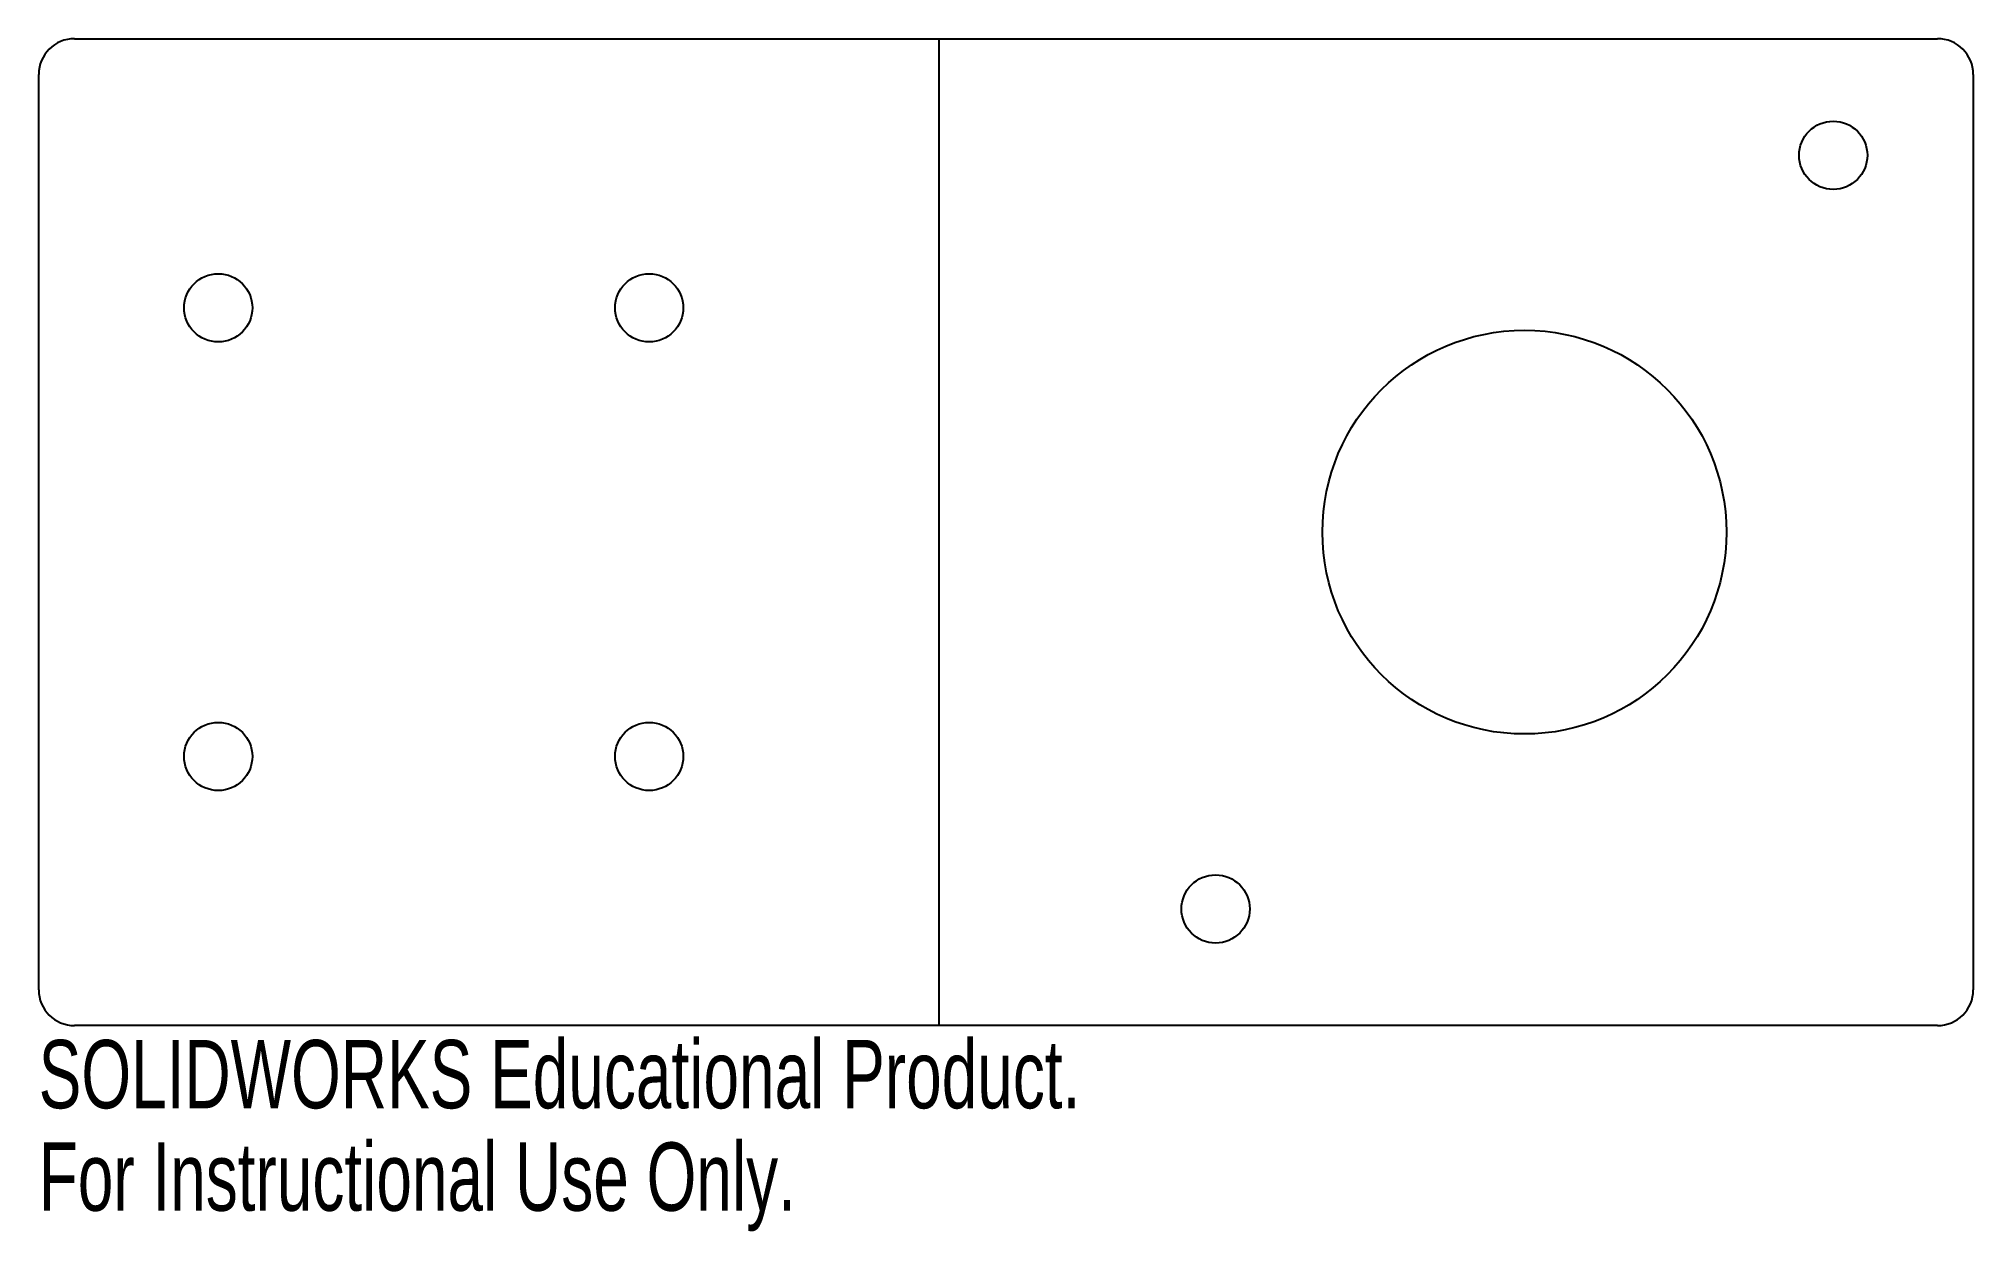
# Model space of a CAD drawing. Header units: inches. Extents: x -2.5 to 2.89, y -1.95 to 1.38.
import ezdxf

# ---------------------------------------------------------------- set-up
doc = ezdxf.new("R2010")
doc.units = ezdxf.units.IN
doc.header["$MEASUREMENT"] = 0
doc.styles.add('SLDTEXTSTYLE0', font='TXT', dxfattribs={"width": 0.7})

msp = doc.modelspace()

# ---------------------------------------------------------------- linework, layer by layer
at = {"color": 7, "linetype": 'Continuous', "lineweight": 25}
for p, q in [((-2.4, 1.375), (2.7873, 1.375)), ((-2.5, -1.275), (-2.5, 1.275)), ((2.8873, 1.275), (2.8873, -1.275)), ((2.7873, -1.375), (-2.4, -1.375))]:
    msp.add_line(p, q, dxfattribs=at)
at = {"color": 7, "linetype": 'Continuous'}
msp.add_line((0.0062, 1.375), (0.0062, -1.375), dxfattribs=at)
at = {"color": 7, "linetype": 'Continuous', "lineweight": 25}
for centre, radius in [((2.4973, 1.05), 0.095), ((-2, 0.625), 0.095), ((-0.8, 0.625), 0.095), ((1.6373, 0), 0.5625), ((-2, -0.625), 0.095), ((-0.8, -0.625), 0.095), ((0.7773, -1.05), 0.095)]:
    msp.add_circle(centre, radius, dxfattribs=at)
for centre, start, end in [((-2.4, 1.275), 90, 180), ((2.7873, 1.275), 0, 90), ((-2.4, -1.275), 180, 270), ((2.7873, -1.275), 270, 0)]:
    msp.add_arc(centre, 0.1, start, end, dxfattribs=at)

# ---------------------------------------------------------------- texts
at = {"color": 7, "linetype": 'Continuous', "char_height": 0.1903, "attachment_point": 1, "style": 'SLDTEXTSTYLE0'}
for s, insert in [('SOLIDWORKS Educational Product.', (-2.5, -1.4151)), ('For Instructional Use Only.', (-2.5, -1.7006))]:
    msp.add_mtext(s, dxfattribs=dict(at, insert=insert))

doc.saveas('drawing.dxf')
